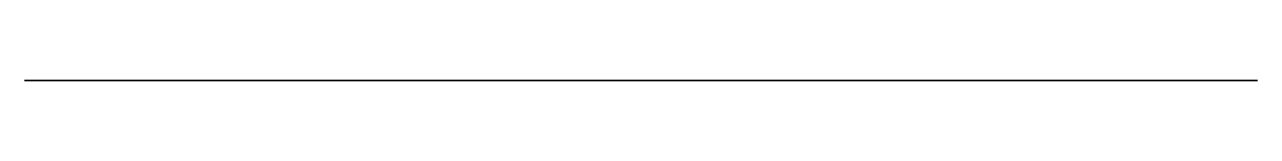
# Model space of a CAD drawing. Header units: millimetres. Extents: x 122.7 to 141.1, y 0 to 0.
import ezdxf

# ---------------------------------------------------------------- set-up
doc = ezdxf.new("R2010")
doc.units = ezdxf.units.MM
doc.layers.get('0').update_dxf_attribs({"color": 173, "true_color": 0x5858e1})

msp = doc.modelspace()

# ---------------------------------------------------------------- linework, layer by layer
at = {"color": 153, "true_color": 0x5890e1, "extrusion": (0, -1, -1.19209e-07)}
msp.add_lwpolyline([(127.469, 12.087), (127.467, 14.763), (122.7, 14.763), (122.7, -67.013), (127.67, -75.754), (141.122, -75.754), (141.122, -59.722), (141.126, -58.33), (141.081, -56.948), (141.05, -56.603), (141.004, -56.261), (140.946, -55.921), (140.873, -55.585), (140.787, -55.254), (140.687, -54.927), (140.573, -54.605), (140.446, -54.29), (140.305, -53.981), (140.15, -53.679), (139.981, -53.386), (139.799, -53.101), (139.603, -52.825), (139.393, -52.559), (139.17, -52.303), (138.933, -52.058), (138.679, -51.821), (138.414, -51.596), (138.139, -51.384), (137.854, -51.184), (137.56, -50.999), (137.258, -50.827), (136.948, -50.669), (136.632, -50.527), (136.632, -16.111), (136.629, -15.037), (136.587, -13.969), (136.535, -13.441), (136.454, -12.922), (136.401, -12.666), (136.339, -12.413), (136.266, -12.162), (136.182, -11.915), (135.98, -11.417), (135.744, -10.933), (135.476, -10.465), (135.177, -10.019), (134.849, -9.595), (134.494, -9.196), (134.112, -8.821), (133.705, -8.473), (133.705, -0.376), (132.147, -0.376), (132.201, 0.021), (132.237, 0.419), (132.257, 0.819), (132.259, 1.218), (132.245, 1.618), (132.213, 2.016), (132.164, 2.414), (132.098, 2.809), (132.015, 3.201), (131.916, 3.589), (131.8, 3.972), (131.668, 4.349), (131.52, 4.72), (131.357, 5.085), (131.177, 5.443), (130.982, 5.793), (130.747, 6.172), (130.488, 6.545), (130.213, 6.905), (129.927, 7.247), (128.776, 8.509), (128.541, 8.782), (128.328, 9.054), (128.231, 9.192), (128.139, 9.332), (128.053, 9.476), (127.973, 9.625), (127.9, 9.781), (127.834, 9.945), (127.774, 10.115), (127.721, 10.289), (127.634, 10.644), (127.567, 10.996), (127.521, 11.33), (127.49, 11.633), (127.474, 11.89)], close=True, dxfattribs=at)

doc.saveas('drawing.dxf')
